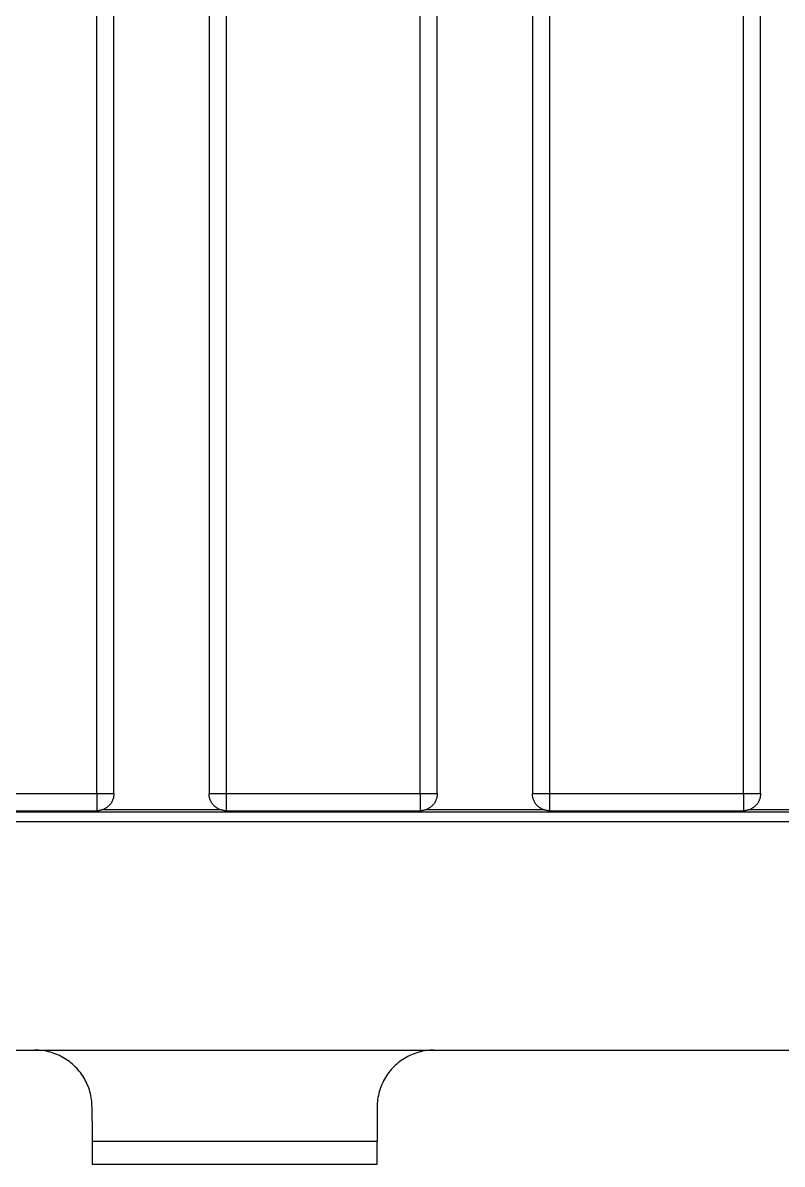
# Model space of a CAD drawing. Header units: millimetres. Extents: x -1283 to 2747, y -259 to 2557.
# Drawn here: x 1180 to 1313.2, y 1281.7 to 1481.7 of the extents above; entities that cross this region are included whole.
import ezdxf

# ---------------------------------------------------------------- set-up
doc = ezdxf.new("R2010")
doc.units = ezdxf.units.MM
doc.header["$MEASUREMENT"] = 0
doc.layers.add('Utwórz2D linie widoczne', color=7, linetype='Continuous', true_color=0x000000)

msp = doc.modelspace()

# ---------------------------------------------------------------- linework, layer by layer
at = {"layer": 'Utwórz2D linie widoczne'}
for p, q in [((1192.98, 1346.65), (1192.98, 2055.65)), ((1195.98, 1346.65), (1195.98, 2055.65)), ((1212.68, 2055.65), (1212.68, 1346.65)), ((1215.68, 2055.65), (1215.68, 1346.65)), ((1249.68, 1346.65), (1249.68, 2055.65)), ((1252.68, 1346.65), (1252.68, 2055.65)), ((1269.38, 2055.65), (1269.38, 1346.65)), ((1272.38, 2055.65), (1272.38, 1346.65)), ((1306.38, 1346.65), (1306.38, 2055.65)), ((1309.38, 1346.65), (1309.38, 2055.65)), ((1158.98, 1346.65), (1192.98, 1346.65)), ((1192.98, 1346.65), (1195.98, 1346.65)), ((1192.98, 1346.65), (1192.98, 1343.65)), ((1195.94, 1346.14), (1195.92, 1346.04)), ((1195.95, 1346.24), (1195.94, 1346.14)), ((1195.96, 1346.34), (1195.95, 1346.24)), ((1195.97, 1346.44), (1195.96, 1346.34)), ((1195.98, 1346.54), (1195.97, 1346.44)), ((1195.98, 1346.65), (1195.98, 1346.54)), ((1212.68, 1346.65), (1215.68, 1346.65)), ((1212.68, 1346.54), (1212.68, 1346.65)), ((1212.69, 1346.44), (1212.68, 1346.54)), ((1212.7, 1346.34), (1212.69, 1346.44)), ((1212.71, 1346.24), (1212.7, 1346.34)), ((1212.72, 1346.14), (1212.71, 1346.24)), ((1212.74, 1346.04), (1212.72, 1346.14)), ((1215.68, 1346.65), (1249.68, 1346.65)), ((1215.68, 1346.65), (1215.68, 1343.65)), ((1249.68, 1346.65), (1252.68, 1346.65)), ((1249.68, 1346.65), (1249.68, 1343.65)), ((1252.64, 1346.14), (1252.62, 1346.04)), ((1252.65, 1346.24), (1252.64, 1346.14)), ((1252.66, 1346.34), (1252.65, 1346.24)), ((1252.67, 1346.44), (1252.66, 1346.34)), ((1252.68, 1346.54), (1252.67, 1346.44)), ((1252.68, 1346.65), (1252.68, 1346.54)), ((1269.38, 1346.65), (1272.38, 1346.65)), ((1269.38, 1346.54), (1269.38, 1346.65)), ((1269.39, 1346.44), (1269.38, 1346.54)), ((1269.4, 1346.34), (1269.39, 1346.44)), ((1269.41, 1346.24), (1269.4, 1346.34)), ((1269.42, 1346.14), (1269.41, 1346.24)), ((1269.44, 1346.04), (1269.42, 1346.14)), ((1272.38, 1346.65), (1306.38, 1346.65)), ((1272.38, 1346.65), (1272.38, 1343.65)), ((1306.38, 1346.65), (1309.38, 1346.65)), ((1306.38, 1346.65), (1306.38, 1343.65)), ((1309.34, 1346.14), (1309.32, 1346.04)), ((1309.35, 1346.24), (1309.34, 1346.14)), ((1309.36, 1346.34), (1309.35, 1346.24)), ((1309.37, 1346.44), (1309.36, 1346.34)), ((1309.38, 1346.54), (1309.37, 1346.44)), ((1309.38, 1346.65), (1309.38, 1346.54)), ((1194.63, 1344.14), (1194.54, 1344.08)), ((1194.71, 1344.19), (1194.63, 1344.14)), ((1194.79, 1344.26), (1194.71, 1344.19)), ((1194.87, 1344.32), (1194.79, 1344.26)), ((1194.95, 1344.38), (1194.87, 1344.32)), ((1195.03, 1344.45), (1194.95, 1344.38)), ((1195.1, 1344.52), (1195.03, 1344.45)), ((1195.17, 1344.6), (1195.1, 1344.52)), ((1195.24, 1344.67), (1195.17, 1344.6)), ((1195.31, 1344.75), (1195.24, 1344.67)), ((1195.37, 1344.83), (1195.31, 1344.75)), ((1195.43, 1344.92), (1195.37, 1344.83)), ((1195.49, 1345), (1195.43, 1344.92)), ((1195.54, 1345.09), (1195.49, 1345)), ((1195.6, 1345.18), (1195.54, 1345.09)), ((1195.64, 1345.27), (1195.6, 1345.18)), ((1195.69, 1345.36), (1195.64, 1345.27)), ((1195.73, 1345.45), (1195.69, 1345.36)), ((1195.77, 1345.54), (1195.73, 1345.45)), ((1195.81, 1345.64), (1195.77, 1345.54)), ((1195.84, 1345.74), (1195.81, 1345.64)), ((1195.87, 1345.84), (1195.84, 1345.74)), ((1195.9, 1345.94), (1195.87, 1345.84)), ((1195.92, 1346.04), (1195.9, 1345.94)), ((1212.77, 1345.94), (1212.74, 1346.04)), ((1212.79, 1345.84), (1212.77, 1345.94)), ((1212.82, 1345.74), (1212.79, 1345.84)), ((1212.85, 1345.64), (1212.82, 1345.74)), ((1212.89, 1345.54), (1212.85, 1345.64)), ((1212.93, 1345.45), (1212.89, 1345.54)), ((1212.97, 1345.36), (1212.93, 1345.45)), ((1213.02, 1345.27), (1212.97, 1345.36)), ((1213.07, 1345.18), (1213.02, 1345.27)), ((1213.12, 1345.09), (1213.07, 1345.18)), ((1213.17, 1345), (1213.12, 1345.09)), ((1213.23, 1344.92), (1213.17, 1345)), ((1213.29, 1344.83), (1213.23, 1344.92)), ((1213.35, 1344.75), (1213.29, 1344.83)), ((1213.42, 1344.67), (1213.35, 1344.75)), ((1213.49, 1344.6), (1213.42, 1344.67)), ((1213.56, 1344.52), (1213.49, 1344.6)), ((1213.63, 1344.45), (1213.56, 1344.52)), ((1213.71, 1344.38), (1213.63, 1344.45)), ((1213.79, 1344.32), (1213.71, 1344.38)), ((1213.87, 1344.26), (1213.79, 1344.32)), ((1213.95, 1344.19), (1213.87, 1344.26)), ((1214.04, 1344.14), (1213.95, 1344.19)), ((1214.12, 1344.08), (1214.04, 1344.14)), ((1251.33, 1344.14), (1251.24, 1344.08)), ((1251.41, 1344.19), (1251.33, 1344.14)), ((1251.49, 1344.26), (1251.41, 1344.19)), ((1251.57, 1344.32), (1251.49, 1344.26)), ((1251.65, 1344.38), (1251.57, 1344.32)), ((1251.73, 1344.45), (1251.65, 1344.38)), ((1251.8, 1344.52), (1251.73, 1344.45)), ((1251.87, 1344.6), (1251.8, 1344.52)), ((1251.94, 1344.67), (1251.87, 1344.6)), ((1252.01, 1344.75), (1251.94, 1344.67)), ((1252.07, 1344.83), (1252.01, 1344.75)), ((1252.13, 1344.92), (1252.07, 1344.83)), ((1252.19, 1345), (1252.13, 1344.92)), ((1252.24, 1345.09), (1252.19, 1345)), ((1252.3, 1345.18), (1252.24, 1345.09)), ((1252.34, 1345.27), (1252.3, 1345.18)), ((1252.39, 1345.36), (1252.34, 1345.27)), ((1252.43, 1345.45), (1252.39, 1345.36)), ((1252.47, 1345.54), (1252.43, 1345.45)), ((1252.51, 1345.64), (1252.47, 1345.54)), ((1252.54, 1345.74), (1252.51, 1345.64)), ((1252.57, 1345.84), (1252.54, 1345.74)), ((1252.6, 1345.94), (1252.57, 1345.84)), ((1252.62, 1346.04), (1252.6, 1345.94)), ((1269.47, 1345.94), (1269.44, 1346.04)), ((1269.49, 1345.84), (1269.47, 1345.94)), ((1269.52, 1345.74), (1269.49, 1345.84)), ((1269.55, 1345.64), (1269.52, 1345.74)), ((1269.59, 1345.54), (1269.55, 1345.64)), ((1269.63, 1345.45), (1269.59, 1345.54)), ((1269.67, 1345.36), (1269.63, 1345.45)), ((1269.72, 1345.27), (1269.67, 1345.36)), ((1269.77, 1345.18), (1269.72, 1345.27)), ((1269.82, 1345.09), (1269.77, 1345.18)), ((1269.87, 1345), (1269.82, 1345.09)), ((1269.93, 1344.92), (1269.87, 1345)), ((1269.99, 1344.83), (1269.93, 1344.92)), ((1270.05, 1344.75), (1269.99, 1344.83)), ((1270.12, 1344.67), (1270.05, 1344.75)), ((1270.19, 1344.6), (1270.12, 1344.67)), ((1270.26, 1344.52), (1270.19, 1344.6)), ((1270.33, 1344.45), (1270.26, 1344.52)), ((1270.41, 1344.38), (1270.33, 1344.45)), ((1270.49, 1344.32), (1270.41, 1344.38)), ((1270.57, 1344.26), (1270.49, 1344.32)), ((1270.65, 1344.19), (1270.57, 1344.26)), ((1270.74, 1344.14), (1270.65, 1344.19)), ((1270.82, 1344.08), (1270.74, 1344.14)), ((1308.03, 1344.14), (1307.94, 1344.08)), ((1308.11, 1344.19), (1308.03, 1344.14)), ((1308.19, 1344.26), (1308.11, 1344.19)), ((1308.27, 1344.32), (1308.19, 1344.26)), ((1308.35, 1344.38), (1308.27, 1344.32)), ((1308.43, 1344.45), (1308.35, 1344.38)), ((1308.5, 1344.52), (1308.43, 1344.45)), ((1308.57, 1344.6), (1308.5, 1344.52)), ((1308.64, 1344.67), (1308.57, 1344.6)), ((1308.71, 1344.75), (1308.64, 1344.67)), ((1308.77, 1344.83), (1308.71, 1344.75)), ((1308.83, 1344.92), (1308.77, 1344.83)), ((1308.89, 1345), (1308.83, 1344.92)), ((1308.94, 1345.09), (1308.89, 1345)), ((1309, 1345.18), (1308.94, 1345.09)), ((1309.04, 1345.27), (1309, 1345.18)), ((1309.09, 1345.36), (1309.04, 1345.27)), ((1309.13, 1345.45), (1309.09, 1345.36)), ((1309.17, 1345.54), (1309.13, 1345.45)), ((1309.21, 1345.64), (1309.17, 1345.54)), ((1309.24, 1345.74), (1309.21, 1345.64)), ((1309.27, 1345.84), (1309.24, 1345.74)), ((1309.3, 1345.94), (1309.27, 1345.84)), ((1309.32, 1346.04), (1309.3, 1345.94)), ((1429.65, 1343.38), (1144.65, 1343.38)), ((1158.98, 1343.65), (1192.98, 1343.65)), ((1193.08, 1343.65), (1192.98, 1343.65)), ((1193.19, 1343.65), (1193.08, 1343.65)), ((1193.29, 1343.66), (1193.19, 1343.65)), ((1193.39, 1343.67), (1193.29, 1343.66)), ((1193.49, 1343.69), (1193.39, 1343.67)), ((1193.59, 1343.71), (1193.49, 1343.69)), ((1193.69, 1343.73), (1193.59, 1343.71)), ((1193.79, 1343.76), (1193.69, 1343.73)), ((1193.89, 1343.79), (1193.79, 1343.76)), ((1193.99, 1343.82), (1193.89, 1343.79)), ((1214.71, 1343.81), (1193.95, 1343.81)), ((1194.08, 1343.85), (1193.99, 1343.82)), ((1194.18, 1343.89), (1194.08, 1343.85)), ((1194.27, 1343.94), (1194.18, 1343.89)), ((1194.36, 1343.98), (1194.27, 1343.94)), ((1194.45, 1344.03), (1194.36, 1343.98)), ((1194.54, 1344.08), (1194.45, 1344.03)), ((1214.21, 1344.03), (1214.12, 1344.08)), ((1214.3, 1343.98), (1214.21, 1344.03)), ((1214.39, 1343.94), (1214.3, 1343.98)), ((1214.49, 1343.89), (1214.39, 1343.94)), ((1214.58, 1343.85), (1214.49, 1343.89)), ((1214.68, 1343.82), (1214.58, 1343.85)), ((1214.77, 1343.79), (1214.68, 1343.82)), ((1214.87, 1343.76), (1214.77, 1343.79)), ((1214.97, 1343.73), (1214.87, 1343.76)), ((1215.07, 1343.71), (1214.97, 1343.73)), ((1215.17, 1343.69), (1215.07, 1343.71)), ((1215.27, 1343.67), (1215.17, 1343.69)), ((1215.37, 1343.66), (1215.27, 1343.67)), ((1215.48, 1343.65), (1215.37, 1343.66)), ((1215.58, 1343.65), (1215.48, 1343.65)), ((1215.68, 1343.65), (1215.58, 1343.65)), ((1215.68, 1343.65), (1249.68, 1343.65)), ((1249.78, 1343.65), (1249.68, 1343.65)), ((1249.89, 1343.65), (1249.78, 1343.65)), ((1249.99, 1343.66), (1249.89, 1343.65)), ((1250.09, 1343.67), (1249.99, 1343.66)), ((1250.19, 1343.69), (1250.09, 1343.67)), ((1250.29, 1343.71), (1250.19, 1343.69)), ((1250.39, 1343.73), (1250.29, 1343.71)), ((1250.49, 1343.76), (1250.39, 1343.73)), ((1250.59, 1343.79), (1250.49, 1343.76)), ((1250.69, 1343.82), (1250.59, 1343.79)), ((1271.41, 1343.81), (1250.65, 1343.81)), ((1250.78, 1343.85), (1250.69, 1343.82)), ((1250.88, 1343.89), (1250.78, 1343.85)), ((1250.97, 1343.94), (1250.88, 1343.89)), ((1251.06, 1343.98), (1250.97, 1343.94)), ((1251.15, 1344.03), (1251.06, 1343.98)), ((1251.24, 1344.08), (1251.15, 1344.03)), ((1270.91, 1344.03), (1270.82, 1344.08)), ((1271, 1343.98), (1270.91, 1344.03)), ((1271.09, 1343.94), (1271, 1343.98)), ((1271.19, 1343.89), (1271.09, 1343.94)), ((1271.28, 1343.85), (1271.19, 1343.89)), ((1271.38, 1343.82), (1271.28, 1343.85)), ((1271.47, 1343.79), (1271.38, 1343.82)), ((1271.57, 1343.76), (1271.47, 1343.79)), ((1271.67, 1343.73), (1271.57, 1343.76)), ((1271.77, 1343.71), (1271.67, 1343.73)), ((1271.87, 1343.69), (1271.77, 1343.71)), ((1271.97, 1343.67), (1271.87, 1343.69)), ((1272.07, 1343.66), (1271.97, 1343.67)), ((1272.18, 1343.65), (1272.07, 1343.66)), ((1272.28, 1343.65), (1272.18, 1343.65)), ((1272.38, 1343.65), (1272.28, 1343.65)), ((1272.38, 1343.65), (1306.38, 1343.65)), ((1306.48, 1343.65), (1306.38, 1343.65)), ((1306.59, 1343.65), (1306.48, 1343.65)), ((1306.69, 1343.66), (1306.59, 1343.65)), ((1306.79, 1343.67), (1306.69, 1343.66)), ((1306.89, 1343.69), (1306.79, 1343.67)), ((1306.99, 1343.71), (1306.89, 1343.69)), ((1307.09, 1343.73), (1306.99, 1343.71)), ((1307.19, 1343.76), (1307.09, 1343.73)), ((1307.29, 1343.79), (1307.19, 1343.76)), ((1307.39, 1343.82), (1307.29, 1343.79)), ((1328.11, 1343.81), (1307.35, 1343.81)), ((1307.48, 1343.85), (1307.39, 1343.82)), ((1307.58, 1343.89), (1307.48, 1343.85)), ((1307.67, 1343.94), (1307.58, 1343.89)), ((1307.76, 1343.98), (1307.67, 1343.94)), ((1307.85, 1344.03), (1307.76, 1343.98)), ((1307.94, 1344.08), (1307.85, 1344.03)), ((1442.15, 1341.72), (1142.15, 1341.72)), ((1142.15, 1301.72), (1442.15, 1301.72)), ((1182.49, 1301.71), (1182.15, 1301.72)), ((1182.83, 1301.69), (1182.49, 1301.71)), ((1183.17, 1301.66), (1182.83, 1301.69)), ((1183.51, 1301.62), (1183.17, 1301.66)), ((1183.85, 1301.57), (1183.51, 1301.62)), ((1184.18, 1301.51), (1183.85, 1301.57)), ((1184.52, 1301.43), (1184.18, 1301.51)), ((1184.85, 1301.35), (1184.52, 1301.43)), ((1185.18, 1301.25), (1184.85, 1301.35)), ((1185.5, 1301.14), (1185.18, 1301.25)), ((1185.82, 1301.02), (1185.5, 1301.14)), ((1186.13, 1300.89), (1185.82, 1301.02)), ((1186.45, 1300.75), (1186.13, 1300.89)), ((1186.75, 1300.6), (1186.45, 1300.75)), ((1187.05, 1300.43), (1186.75, 1300.6)), ((1187.35, 1300.26), (1187.05, 1300.43)), ((1187.63, 1300.08), (1187.35, 1300.26)), ((1246.95, 1300.26), (1246.67, 1300.08)), ((1247.25, 1300.43), (1246.95, 1300.26)), ((1247.55, 1300.6), (1247.25, 1300.43)), ((1247.86, 1300.75), (1247.55, 1300.6)), ((1248.17, 1300.89), (1247.86, 1300.75)), ((1248.48, 1301.02), (1248.17, 1300.89)), ((1248.8, 1301.14), (1248.48, 1301.02)), ((1249.13, 1301.25), (1248.8, 1301.14)), ((1249.45, 1301.35), (1249.13, 1301.25)), ((1249.78, 1301.43), (1249.45, 1301.35)), ((1250.12, 1301.51), (1249.78, 1301.43)), ((1250.45, 1301.57), (1250.12, 1301.51)), ((1250.79, 1301.62), (1250.45, 1301.57)), ((1251.13, 1301.66), (1250.79, 1301.62)), ((1251.47, 1301.69), (1251.13, 1301.66)), ((1251.81, 1301.71), (1251.47, 1301.69)), ((1252.15, 1301.72), (1251.81, 1301.71)), ((1187.92, 1299.89), (1187.63, 1300.08)), ((1188.19, 1299.69), (1187.92, 1299.89)), ((1188.46, 1299.47), (1188.19, 1299.69)), ((1188.72, 1299.25), (1188.46, 1299.47)), ((1188.98, 1299.03), (1188.72, 1299.25)), ((1189.22, 1298.79), (1188.98, 1299.03)), ((1189.46, 1298.54), (1189.22, 1298.79)), ((1189.69, 1298.29), (1189.46, 1298.54)), ((1189.91, 1298.03), (1189.69, 1298.29)), ((1244.61, 1298.29), (1244.39, 1298.03)), ((1244.84, 1298.54), (1244.61, 1298.29)), ((1245.08, 1298.79), (1244.84, 1298.54)), ((1245.32, 1299.03), (1245.08, 1298.79)), ((1245.58, 1299.25), (1245.32, 1299.03)), ((1245.84, 1299.47), (1245.58, 1299.25)), ((1246.11, 1299.69), (1245.84, 1299.47)), ((1246.38, 1299.89), (1246.11, 1299.69)), ((1246.67, 1300.08), (1246.38, 1299.89)), ((1190.12, 1297.76), (1189.91, 1298.03)), ((1190.32, 1297.48), (1190.12, 1297.76)), ((1190.51, 1297.2), (1190.32, 1297.48)), ((1190.69, 1296.91), (1190.51, 1297.2)), ((1190.87, 1296.62), (1190.69, 1296.91)), ((1191.03, 1296.32), (1190.87, 1296.62)), ((1191.18, 1296.01), (1191.03, 1296.32)), ((1243.27, 1296.32), (1243.12, 1296.01)), ((1243.43, 1296.62), (1243.27, 1296.32)), ((1243.61, 1296.91), (1243.43, 1296.62)), ((1243.79, 1297.2), (1243.61, 1296.91)), ((1243.98, 1297.48), (1243.79, 1297.2)), ((1244.18, 1297.76), (1243.98, 1297.48)), ((1244.39, 1298.03), (1244.18, 1297.76)), ((1191.32, 1295.7), (1191.18, 1296.01)), ((1191.45, 1295.39), (1191.32, 1295.7)), ((1191.57, 1295.07), (1191.45, 1295.39)), ((1191.68, 1294.74), (1191.57, 1295.07)), ((1191.78, 1294.42), (1191.68, 1294.74)), ((1191.87, 1294.09), (1191.78, 1294.42)), ((1242.52, 1294.42), (1242.43, 1294.09)), ((1242.62, 1294.74), (1242.52, 1294.42)), ((1242.73, 1295.07), (1242.62, 1294.74)), ((1242.85, 1295.39), (1242.73, 1295.07)), ((1242.98, 1295.7), (1242.85, 1295.39)), ((1243.12, 1296.01), (1242.98, 1295.7)), ((1191.94, 1293.75), (1191.87, 1294.09)), ((1192, 1293.42), (1191.94, 1293.75)), ((1192.06, 1293.08), (1192, 1293.42)), ((1192.1, 1292.74), (1192.06, 1293.08)), ((1192.13, 1292.4), (1192.1, 1292.74)), ((1192.14, 1292.06), (1192.13, 1292.4)), ((1242.17, 1292.4), (1242.16, 1292.06)), ((1242.2, 1292.74), (1242.17, 1292.4)), ((1242.24, 1293.08), (1242.2, 1292.74)), ((1242.3, 1293.42), (1242.24, 1293.08)), ((1242.36, 1293.75), (1242.3, 1293.42)), ((1242.43, 1294.09), (1242.36, 1293.75)), ((1192.15, 1291.72), (1192.14, 1292.06)), ((1192.15, 1289.32), (1192.15, 1291.72)), ((1242.16, 1292.06), (1242.15, 1291.72)), ((1242.15, 1291.72), (1242.15, 1289.32)), ((1192.15, 1289.32), (1192.15, 1285.72)), ((1242.15, 1289.32), (1242.15, 1285.72)), ((1192.15, 1285.72), (1192.15, 1281.72)), ((1192.15, 1285.72), (1202.15, 1285.72)), ((1202.15, 1285.72), (1232.15, 1285.72)), ((1232.15, 1285.72), (1242.15, 1285.72)), ((1242.15, 1281.72), (1242.15, 1285.72)), ((1192.15, 1281.72), (1202.15, 1281.72)), ((1202.15, 1281.72), (1232.15, 1281.72)), ((1232.15, 1281.72), (1242.15, 1281.72))]:
    msp.add_line(p, q, dxfattribs=at)

doc.saveas('drawing.dxf')
